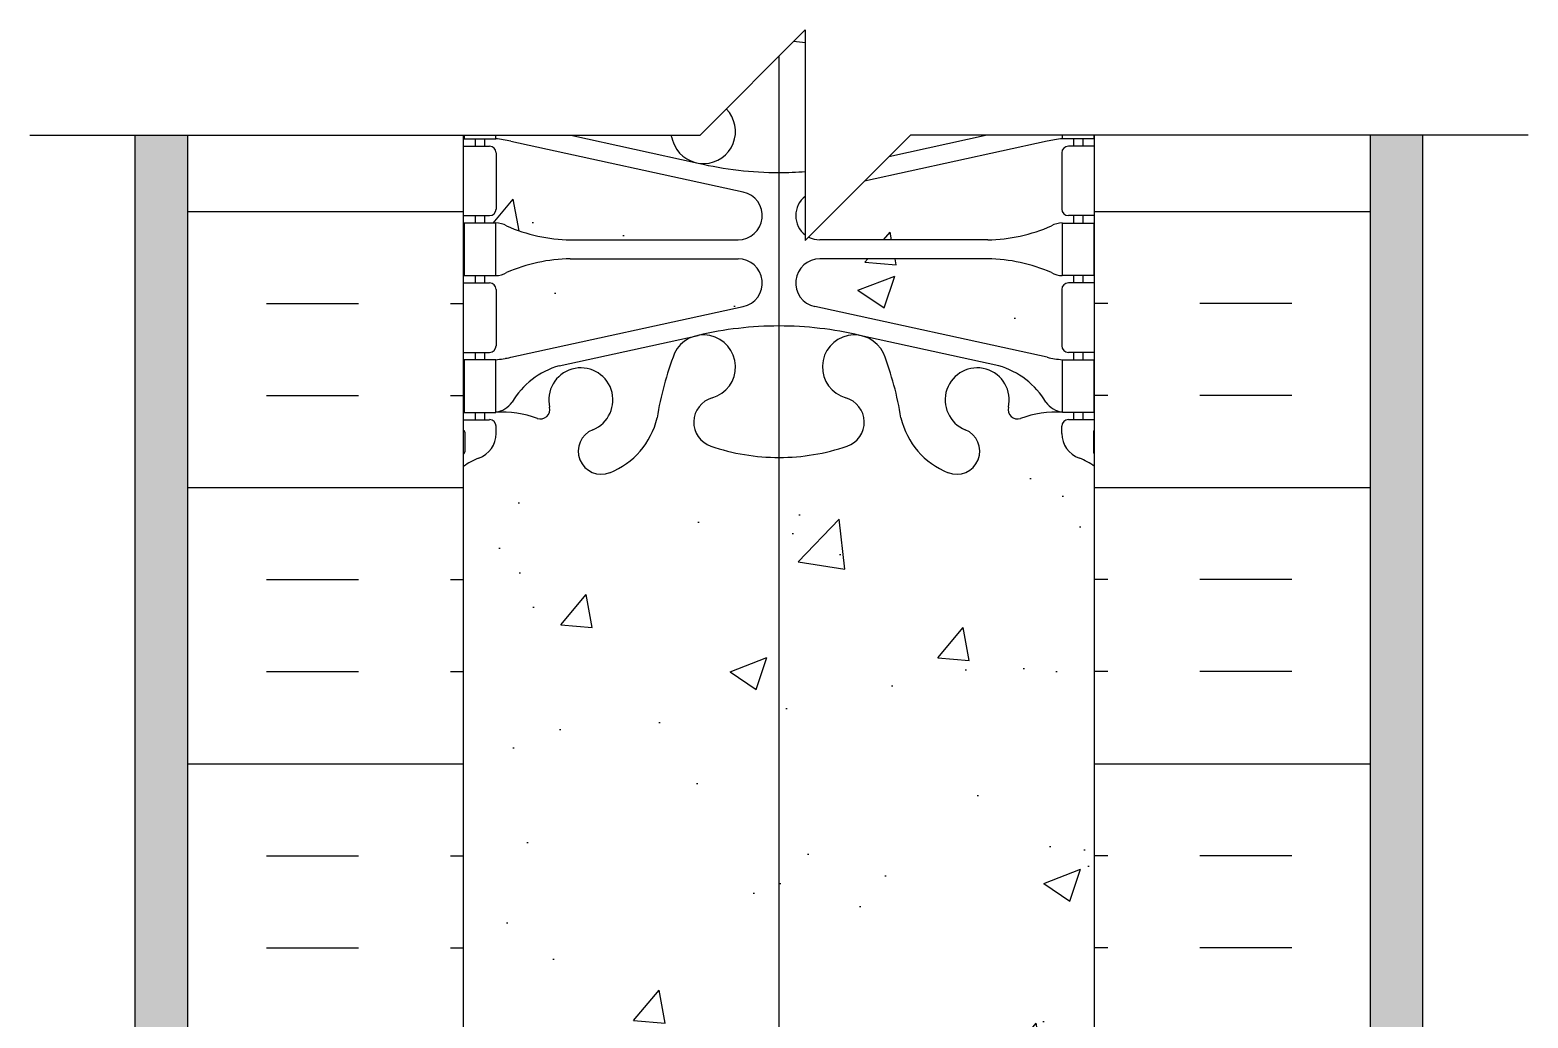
# Model space of a CAD drawing. Header units: inches. Extents: x -106.4 to -50.1, y 188.5 to 264.2.
# Drawn here: x -84.5 to -70.25, y 254.83 to 264.23 of the extents above; entities that cross this region are included whole.
import ezdxf

# ---------------------------------------------------------------- set-up
doc = ezdxf.new("R2010")
doc.units = ezdxf.units.IN
doc.header["$LTSCALE"] = 0.5
doc.header["$MEASUREMENT"] = 0
for name, color, linetype in [('HATCH', 12, 'Continuous'), ('line25', 2, 'Continuous'), ('LINE3', 3, 'Continuous'), ('LINE50', 5, 'Continuous'), ('LINE9', 9, 'Continuous'), ('Web_Edge', 9, 'Continuous')]:
    doc.layers.add(name, color=color, linetype=linetype)

msp = doc.modelspace()

# ---------------------------------------------------------------- hatches: boundary and pattern name
at = {"layer": 'HATCH'}
h = msp.add_hatch(dxfattribs=at)
h.set_pattern_fill('AR-CONC', color=256, scale=0.5, style=0)
h.set_pattern_definition([(50, (0, 0), (3.5863, -0.31376), [0.375, -4.125]), (355, (0, 0), (-0.693757, 3.76096), [0.3, -3.3]), (100.4514, (0.299, -0.026), (2.892547, 3.447198), [0.3187, -3.50571]), (46.1842, (0, 1), (5.336205, -0.827595), [0.5625, -6.1875]), (96.6356, (0.4447, 0.931), (4.67331, 4.87059), [0.47805, -5.25856]), (351.1842, (0, 1), (4.67331, 4.87059), [0.45, -4.95]), (21, (0.5, 0.75), (2.984535, -2.013094), [0.375, -4.125]), (326, (0.5, 0.75), (1.216577, 3.62575), [0.3, -3.3]), (71.4514, (0.7487, 0.5822), (4.201113, 1.612652), [0.3187, -3.50571]), (37.5, (0, 0), (0.060799, 1.664469), [0, -3.26, 0, -3.35, 0, -3.3125]), (7.5, (0, 0), (1.315348, 1.972059), [0, -1.91, 0, -3.185, 0, -1.2625]), (327.5, (-1.115, 0), (2.669112, -0.1127744), [0, -1.25, 0, -3.9, 0, -5.175]), (317.5, (-1.615, 0), (2.91593, 0.500525), [0, -1.625, 0, -2.59, 0, -3.675])])
h.paths.add_polyline_path([(-77.373, 260.163, -0.082755), (-78.022, 260.271, -0.735593), (-78.009, 260.729, 0.955472), (-78.147, 261.323), (-78.167, 261.318, 0.223253), (-78.367, 261.154, 0.053157), (-78.533, 260.54, -0.24438), (-78.982, 260.019, -1), (-79.145, 260.427, 2.182095), (-79.555, 260.64, -0.601435), (-79.675, 260.535, 0.10046), (-80.068, 260.592), (-80.173, 260.592), (-80.173, 260.522), (-80.126, 260.522, -0.414214), (-80.063, 260.46), (-80.063, 260.392, -0.317837), (-80.23, 260.157, 0.082415), (-80.373, 260.078), (-80.373, 254.515, 0.082415), (-80.23, 254.436, -0.317837), (-80.063, 254.2), (-80.063, 254.133, -0.414214), (-80.126, 254.07), (-80.173, 254.07), (-80.173, 254), (-80.068, 254, 0.10046), (-79.675, 254.057, -0.601435), (-79.555, 253.952, 2.182095), (-79.145, 254.165, -1), (-78.982, 254.574, -0.24438), (-78.533, 254.053, 0.053157), (-78.367, 253.439, 0.223253), (-78.167, 253.274), (-78.147, 253.27, 0.955472), (-78.009, 253.863, -0.735593), (-78.022, 254.321, -0.082755), (-77.373, 254.429, -0.082755), (-76.725, 254.321, -0.735593), (-76.737, 253.863, 0.955472), (-76.599, 253.27), (-76.58, 253.274, 0.223253), (-76.379, 253.439, 0.053157), (-76.213, 254.053, -0.24438), (-75.765, 254.574, -1), (-75.602, 254.165, 2.182095), (-75.191, 253.952, -0.601435), (-75.072, 254.057, 0.10046), (-74.678, 254), (-74.573, 254), (-74.573, 254.07), (-74.621, 254.07, -0.414214), (-74.683, 254.133), (-74.683, 254.2, -0.317837), (-74.517, 254.436, 0.082415), (-74.373, 254.515), (-74.373, 260.078, 0.082415), (-74.517, 260.157, -0.317837), (-74.683, 260.392), (-74.683, 260.46, -0.414214), (-74.621, 260.522), (-74.573, 260.522), (-74.573, 260.592), (-74.678, 260.592, 0.10046), (-75.072, 260.535, -0.601435), (-75.191, 260.64, 2.182095), (-75.602, 260.427, -1), (-75.765, 260.019, -0.24438), (-76.213, 260.54, 0.053157), (-76.379, 261.154, 0.223253), (-76.58, 261.318), (-76.599, 261.323, 0.955472), (-76.737, 260.729, -0.735593), (-76.725, 260.271, -0.082755)])
h.paths.add_polyline_path([(-78.123, 263.227), (-78.403, 263.227, 0.008507), (-78.367, 263.131, 0.223253), (-78.167, 262.967), (-78.147, 262.962, 0.733595), (-77.874, 263.476)])
h.paths.add_polyline_path([(-75.394, 263.227), (-76.123, 263.227), (-76.329, 263.022)])
h.paths.add_polyline_path([(-76.56, 262.79), (-77.091, 262.259, 0.121872), (-76.984, 262.232), (-75.388, 262.232, 0.097844), (-74.782, 262.364, -0.134256), (-74.67, 262.392), (-74.573, 262.392), (-74.573, 262.462), (-74.621, 262.462, -0.414214), (-74.683, 262.525), (-74.683, 263.06, -0.414214), (-74.621, 263.122), (-74.573, 263.122), (-74.573, 263.192), (-74.678, 263.192, 0.036537), (-74.822, 263.169)])
h.paths.add_polyline_path([(-76.984, 262.052, 0.897292), (-77.033, 261.598), (-74.822, 261.116, 0.036537), (-74.678, 261.092), (-74.573, 261.092), (-74.573, 261.162), (-74.621, 261.162, -0.414214), (-74.683, 261.225), (-74.683, 261.76, -0.414214), (-74.621, 261.822), (-74.573, 261.822), (-74.573, 261.892), (-74.67, 261.892, -0.134256), (-74.782, 261.921, 0.097844), (-75.388, 262.052)])
h.paths.add_polyline_path([(-77.123, 262.279), (-77.123, 262.646, 0.496163)])
h.paths.add_polyline_path([(-79.359, 262.052, 0.097844), (-79.965, 261.921, -0.134256), (-80.076, 261.892), (-80.173, 261.892), (-80.173, 261.822), (-80.126, 261.822, -0.414214), (-80.063, 261.76), (-80.063, 261.225, -0.414214), (-80.126, 261.162), (-80.173, 261.162), (-80.173, 261.092), (-80.068, 261.092, 0.036537), (-79.924, 261.116), (-77.713, 261.598, 0.897292), (-77.762, 262.052)])
h.paths.add_polyline_path([(-79.924, 263.169, 0.036537), (-80.068, 263.192), (-80.173, 263.192), (-80.173, 263.122), (-80.126, 263.122, -0.414214), (-80.063, 263.06), (-80.063, 262.525, -0.414214), (-80.126, 262.462), (-80.173, 262.462), (-80.173, 262.392), (-80.076, 262.392, -0.134256), (-79.965, 262.364, 0.097844), (-79.359, 262.232), (-77.762, 262.232, 0.897292), (-77.713, 262.687)])
h = msp.add_hatch(dxfattribs=at)
h.set_pattern_fill('AR-SAND', color=256, scale=0.25, style=0)
h.paths.add_polyline_path([(-82.998, 263.227), (-83.498, 263.227), (-83.498, 243.546), (-83.498, 241.752), (-82.998, 241.752)])
h = msp.add_hatch(dxfattribs=at)
h.set_pattern_fill('INSUL', color=256, scale=7, style=0)
h.paths.add_polyline_path([(-80.373, 263.227), (-82.998, 263.227), (-82.998, 248.296), (-82.561, 248.296), (-82.561, 248.796), (-81.061, 248.796), (-81.061, 248.296), (-80.373, 248.296)])
h.paths.add_polyline_path([(-82.998, 241.752), (-81.321, 241.752), (-81.097, 241.671), (-81.321, 241.59), (-82.998, 241.59), (-82.998, 239.796), (-80.373, 239.796), (-80.373, 248.296), (-81.061, 248.296), (-81.061, 247.796), (-82.561, 247.796), (-82.561, 248.296), (-82.998, 248.296)])
h = msp.add_hatch(dxfattribs=at)
h.set_pattern_fill('INSUL', color=256, scale=7, style=0)
h.set_pattern_definition([(180, (-154.7465, 0), (0, 2.625), []), (180, (-154.7465, 0.875), (0, 2.625), [0.875, -0.875]), (180, (-154.7465, 1.75), (0, 2.625), [0.875, -0.875])])
h.paths.add_polyline_path([(-74.373, 263.227), (-71.748, 263.227), (-71.748, 248.296), (-72.186, 248.296), (-72.186, 248.796), (-73.686, 248.796), (-73.686, 248.296), (-74.373, 248.296)])
h.paths.add_polyline_path([(-71.748, 241.752), (-73.426, 241.752), (-73.65, 241.671), (-73.426, 241.59), (-71.748, 241.59), (-71.748, 239.796), (-74.373, 239.796), (-74.373, 248.296), (-73.686, 248.296), (-73.686, 247.796), (-72.186, 247.796), (-72.186, 248.296), (-71.748, 248.296)])
h = msp.add_hatch(dxfattribs=at)
h.set_pattern_fill('AR-SAND', color=256, scale=0.25, style=0)
h.paths.add_polyline_path([(-71.248, 263.227), (-71.748, 263.227), (-71.748, 241.752), (-71.248, 241.752), (-71.248, 243.546)])

# ---------------------------------------------------------------- linework, layer by layer
at = {"layer": 'line25'}
for p, q in [((-80.373, 239.296), (-80.373, 263.227)), ((-74.373, 239.296), (-74.373, 263.227))]:
    msp.add_line(p, q, dxfattribs=at)
at = {"layer": 'LINE3'}
msp.add_line((-77.373, 222.355), (-77.373, 263.977), dxfattribs=at)
at = {"layer": 'LINE50'}
for p, q in [((-82.998, 239.796), (-82.998, 263.227)), ((-71.748, 239.796), (-71.748, 263.227))]:
    msp.add_line(p, q, dxfattribs=at)
at = {"layer": 'LINE9'}
for p, q in [((-78.123, 263.227), (-77.123, 264.227)), ((-77.123, 264.227), (-77.123, 262.227)), ((-84.498, 263.227), (-78.123, 263.227)), ((-83.498, 243.546), (-83.498, 263.227)), ((-77.123, 262.227), (-76.123, 263.227)), ((-70.248, 263.227), (-76.123, 263.227)), ((-71.248, 243.546), (-71.248, 263.227))]:
    msp.add_line(p, q, dxfattribs=at)
at = {"layer": 'Web_Edge'}
for p, q in [((-79.353, 263.227), (-78.141, 262.961)), ((-75.394, 263.227), (-76.329, 263.022)), ((-80.373, 263.122), (-80.126, 263.122)), ((-80.263, 263.192), (-80.263, 263.122)), ((-80.173, 263.192), (-80.173, 263.122)), ((-80.063, 263.06), (-80.063, 262.525)), ((-79.924, 263.169), (-77.713, 262.687)), ((-74.822, 263.169), (-76.56, 262.79)), ((-74.683, 263.06), (-74.683, 262.525)), ((-74.373, 263.122), (-74.621, 263.122)), ((-74.573, 263.192), (-74.573, 263.122)), ((-74.483, 263.192), (-74.483, 263.122)), ((-80.373, 262.462), (-80.126, 262.462)), ((-80.263, 262.462), (-80.263, 262.392)), ((-80.173, 262.462), (-80.173, 262.392)), ((-74.373, 262.462), (-74.621, 262.462)), ((-74.573, 262.462), (-74.573, 262.392)), ((-74.483, 262.462), (-74.483, 262.392)), ((-79.359, 262.232), (-77.762, 262.232)), ((-75.388, 262.232), (-76.984, 262.232)), ((-79.359, 262.052), (-77.762, 262.052)), ((-75.388, 262.052), (-76.984, 262.052)), ((-80.373, 261.822), (-80.126, 261.822)), ((-80.263, 261.892), (-80.263, 261.822)), ((-80.173, 261.892), (-80.173, 261.822)), ((-74.373, 261.822), (-74.621, 261.822)), ((-74.573, 261.892), (-74.573, 261.822)), ((-74.483, 261.892), (-74.483, 261.822)), ((-80.063, 261.76), (-80.063, 261.225)), ((-74.683, 261.76), (-74.683, 261.225)), ((-79.924, 261.116), (-77.713, 261.598)), ((-74.822, 261.116), (-77.033, 261.598)), ((-79.463, 261.034), (-78.141, 261.324)), ((-75.283, 261.034), (-76.605, 261.324)), ((-80.373, 261.162), (-80.126, 261.162)), ((-80.263, 261.162), (-80.263, 261.092)), ((-80.173, 261.162), (-80.173, 261.092)), ((-74.373, 261.162), (-74.621, 261.162)), ((-74.573, 261.162), (-74.573, 261.092)), ((-74.483, 261.162), (-74.483, 261.092)), ((-80.373, 260.522), (-80.126, 260.522)), ((-80.263, 260.592), (-80.263, 260.522)), ((-80.173, 260.592), (-80.173, 260.522)), ((-74.373, 260.522), (-74.621, 260.522)), ((-74.573, 260.592), (-74.573, 260.522)), ((-74.483, 260.592), (-74.483, 260.522)), ((-80.363, 260.402), (-80.363, 260.216)), ((-80.063, 260.392), (-80.063, 260.46)), ((-74.683, 260.392), (-74.683, 260.46)), ((-74.383, 260.402), (-74.383, 260.216))]:
    msp.add_line(p, q, dxfattribs=at)
for points in [[(-80.368, 263.227), (-80.368, 263.192), (-80.068, 263.192), (-80.068, 263.227)], [(-74.378, 263.227), (-74.378, 263.192), (-74.678, 263.192), (-74.678, 263.227)]]:
    msp.add_lwpolyline(points, dxfattribs=at)
for points in [[(-80.368, 261.892), (-80.068, 261.892), (-80.068, 262.392), (-80.368, 262.392)], [(-74.378, 261.892), (-74.678, 261.892), (-74.678, 262.392), (-74.378, 262.392)], [(-80.368, 260.592), (-80.068, 260.592), (-80.068, 261.092), (-80.368, 261.092)], [(-74.378, 260.592), (-74.678, 260.592), (-74.678, 261.092), (-74.378, 261.092)]]:
    msp.add_lwpolyline(points, close=True, dxfattribs=at)
for centre, radius, start, end in [((-77.373, 262.122), 2, 82.8192, 85.9926), ((-78.092, 263.262), 0.305, 205.3782, 44.5469), ((-75.57, 264.216), 3, 199.2488, 201.1984), ((-80.126, 263.06), 0.0625, 0, 90), ((-80.159, 262.197), 1, 76.4291, 84.7991), ((-74.588, 262.197), 1, 95.2009, 103.5709), ((-74.621, 263.06), 0.0625, 90, 180), ((-77.373, 266.228), 3.356, 256.7692, 270), ((-77.373, 266.228), 3.356, 270, 274.2719), ((-77.762, 262.462), 0.23, 270, 77.6055), ((-76.984, 262.462), 0.23, 127.2222, 232.7778), ((-80.126, 262.525), 0.0625, 270, 0), ((-74.621, 262.525), 0.0625, 180, 270), ((-80.072, 262.174), 0.219, 60.4937, 88.92), ((-79.328, 263.832), 1.6, 246.5673, 268.9203), ((-75.418, 263.832), 1.6, 271.0797, 293.4327), ((-74.674, 262.174), 0.219, 91.08, 119.5063), ((-76.984, 262.462), 0.23, 242.206, 270), ((-80.072, 262.111), 0.219, 271.08, 299.5063), ((-80.072, 262.111), 0.219, 271.08, 299.5063), ((-79.328, 260.453), 1.6, 91.0797, 113.4327), ((-79.328, 260.453), 1.6, 91.0797, 113.4327), ((-77.762, 261.822), 0.23, 282.3945, 90), ((-76.984, 261.822), 0.23, 90, 257.6055), ((-75.418, 260.453), 1.6, 66.5673, 88.9203), ((-75.418, 260.453), 1.6, 66.5673, 88.9203), ((-74.674, 262.111), 0.219, 240.4937, 268.92), ((-74.674, 262.111), 0.219, 240.4937, 268.92), ((-80.126, 261.76), 0.0625, 0, 90), ((-74.621, 261.76), 0.0625, 90, 180), ((-77.373, 258.057), 3.356, 90, 103.2308), ((-77.373, 258.057), 3.356, 76.7692, 90), ((-80.126, 261.225), 0.0625, 270, 0), ((-78.092, 261.023), 0.305, 285.7253, 154.6218), ((-76.655, 261.023), 0.305, 25.3782, 254.2747), ((-74.621, 261.225), 0.0625, 180, 270), ((-80.159, 262.088), 1, 275.2009, 283.5709), ((-75.57, 260.069), 3, 158.8016, 170.9727), ((-79.176, 260.069), 3, 9.0273, 21.1984), ((-74.588, 262.088), 1, 256.4291, 264.7991), ((-79.264, 260.311), 0.75, 105.4162, 149.845), ((-79.258, 260.71), 0.305, 291.8037, 193.3205), ((-75.488, 260.71), 0.305, 346.6795, 248.1963), ((-75.483, 260.311), 0.75, 30.155, 74.5838), ((-80.111, 260.839), 0.25, 279.9177, 322.7223), ((-79.643, 260.619), 0.09, 251.1349, 13.3205), ((-77.944, 260.498), 0.24, 105.7253, 251.077), ((-76.802, 260.498), 0.24, 288.923, 74.2747), ((-75.104, 260.619), 0.09, 166.6795, 288.8651), ((-74.635, 260.839), 0.25, 217.2777, 260.0823), ((-80.126, 260.46), 0.0625, 360, 90), ((-80.012, 259.594), 1, 70.0933, 93.2121), ((-79.258, 260.71), 0.745, 291.8037, 346.7348), ((-75.488, 260.71), 0.745, 193.2652, 248.1963), ((-74.734, 259.594), 1, 86.7879, 109.9067), ((-74.621, 260.46), 0.0625, 90, 180), ((-80.383, 260.402), 0.02, 0, 60.012), ((-80.313, 260.392), 0.25, 289.4712, 360), ((-79.063, 260.223), 0.22, 111.8037, 291.8037), ((-75.683, 260.223), 0.22, 248.1963, 68.1963), ((-74.433, 260.392), 0.25, 180, 250.5288), ((-74.363, 260.402), 0.02, 119.988, 180), ((-80.383, 260.216), 0.02, 301.073, 0), ((-77.373, 262.163), 2, 251.077, 270), ((-77.373, 262.163), 2, 270, 288.923), ((-74.363, 260.216), 0.02, 180, 238.927), ((-80.063, 259.685), 0.6, 121.073, 121.1093), ((-80.063, 259.685), 0.5, 109.4712, 128.3167), ((-74.683, 259.685), 0.5, 51.6833, 70.5288), ((-74.683, 259.685), 0.6, 58.8907, 58.927)]:
    msp.add_arc(centre, radius, start, end, dxfattribs=at)

doc.saveas('drawing.dxf')
